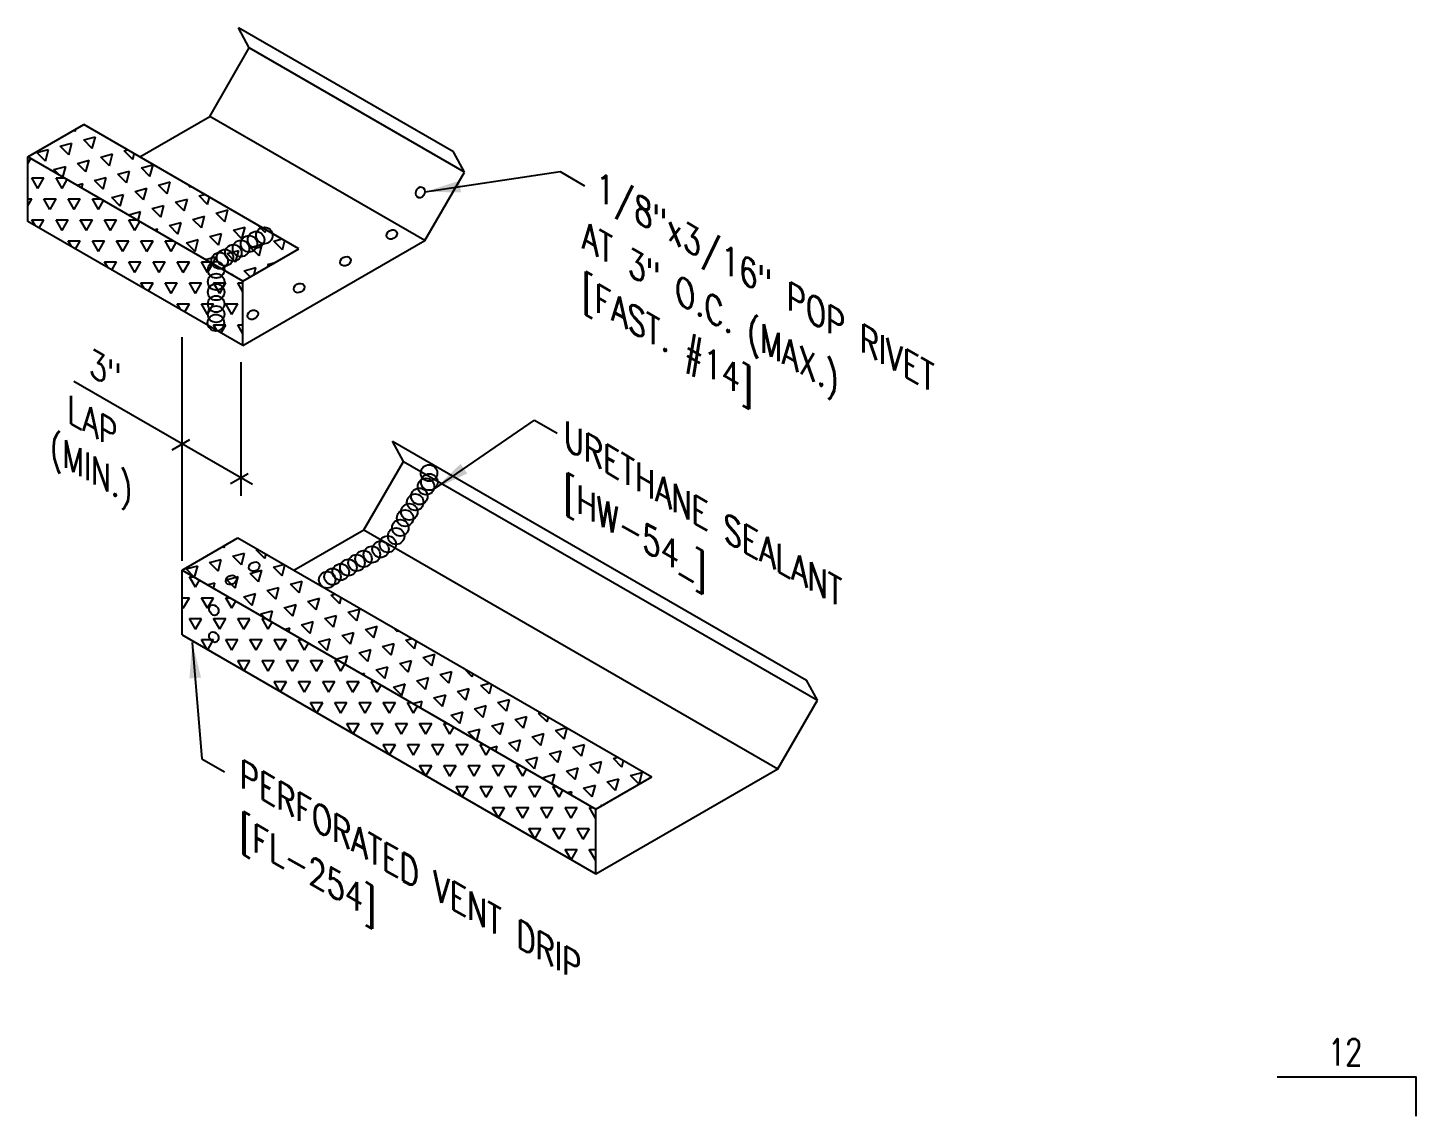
# Model space of a CAD drawing. Extents: x 0.4 to 44.2, y 9.8 to 50.6.
# Drawn here: x 20.97 to 40.43, y 35.38 to 50.65 of the extents above; entities that cross this region are included whole.
import ezdxf
from ezdxf.enums import TextEntityAlignment as Align

# ---------------------------------------------------------------- set-up
doc = ezdxf.new("R2010")
doc.units = 0
doc.header["$LTSCALE"] = 4
doc.header["$MEASUREMENT"] = 0
for name, color, linetype in [('DIM', 2, 'CONTINUOUS'), ('FASTENER', 9, 'CONTINUOUS'), ('HDWE', 7, 'CONTINUOUS'), ('MARK', 1, 'CONTINUOUS'), ('TAPE', 8, 'CONTINUOUS'), ('TEXT', 2, 'CONTINUOUS'), ('TRIM', 6, 'CONTINUOUS'), ('TRIM-S', 6, 'CONTINUOUS')]:
    doc.layers.add(name, color=color, linetype=linetype)
doc.styles.add('ROMANS', font='romans.shx', dxfattribs={"width": 0.75, "height": 0.5})
doc.styles.add('TEXT1', font='ROMANS.shx', dxfattribs={"width": 0.75, "height": 0.375})
doc.dimstyles.new('DETAIL$7', dxfattribs={"dimscale": 4, "dimtxt": 0.09375, "dimasz": 0.125, "dimexe": 0.0625, "dimexo": 0.125, "dimgap": 0.0625, "dimtad": 1, "dimdec": 4, "dimzin": 3, "dimdsep": 46, "dimlunit": 4, "dimtxsty": 'TEXT1', "dimblk": 'ARCHTICK', "dimcen": 0.0625, "dimclrd": 7, "dimclre": 7, "dimclrt": 2, "dimadec": 0, "dimazin": 0, "dimtfac": 1, "dimtdec": 4, "dimtmove": 0, "dimatfit": 3, "dimfxl": 0, "dimfrac": 2, "dimtolj": 1, "dimtzin": 3, "dimarcsym": 0})
pattern_1 = [(75, (-16.11098, 18.66303), (-0.2403385, 0.2403385), [0.169945, -0.169945]), (135, (-16.11098, 18.66303), (-0.3283084, -0.08797), [0.169945, -0.169945]), (15, (-16.23115, 18.7832), (0.08797, 0.3283084), [0.169945, -0.169945])]
pattern_2 = [(60, (-16.11098, 18.66303), (-0.169945, 0.2943533), [0.169945, -0.169945]), (120, (-16.11098, 18.66303), (-0.3398899, 2e-10), [0.169945, -0.169945]), (0, (-16.19595, 18.8102), (0.169945, 0.2943533), [0.169945, -0.169945])]

# ---------------------------------------------------------------- blocks, each defined once
blk = doc.blocks.new('slopr1')
at = {"layer": 'MARK', "color": 6}
blk.add_lwpolyline([(0, 0), (0, 0.1368), (-0.4871, 0.1368)], dxfattribs=at)
at = {"layer": 'MARK', "color": 2, "style": 'TEXT1', "width": 0.75}
blk.add_text('12', height=0.09375, dxfattribs=at).set_placement((-0.3095, 0.1779))
blk.add_attdef('SLOPR1', (0.0415, 0.0243), '', height=0.0938, dxfattribs=at)

msp = doc.modelspace()

# ---------------------------------------------------------------- hatches: boundary and pattern name
at = {"layer": 'TAPE'}
h = msp.add_hatch(dxfattribs=at)
h.set_pattern_fill('TRIANG', color=256, scale=0.906373, angle=15, style=0)
h.set_pattern_definition(pattern_1)
h.paths.add_polyline_path([(21.75036, 49.29022), (20.96541, 48.83704), (23.98338, 47.09462), (24.76832, 47.5478)])
h = msp.add_hatch(dxfattribs=at)
h.set_pattern_fill('TRIANG', color=256, scale=0.906373, style=0)
h.set_pattern_definition(pattern_2)
h.paths.add_polyline_path([(20.96541, 48.83704), (20.96541, 47.93066), (23.98338, 46.18824), (23.98338, 47.09462)])
h = msp.add_hatch(dxfattribs=at)
h.set_pattern_fill('TRIANG', color=256, scale=0.906373, angle=15, style=0)
h.set_pattern_definition(pattern_1)
h.paths.add_polyline_path([(23.91301, 43.4905), (23.12807, 43.03732), (28.93232, 39.68623), (29.71726, 40.13942)])
h = msp.add_hatch(dxfattribs=at)
h.set_pattern_fill('TRIANG', color=256, scale=0.906373, style=0)
h.set_pattern_definition(pattern_2)
h.paths.add_polyline_path([(23.12807, 43.03732), (23.12807, 42.13095), (28.93232, 38.77986), (28.93232, 39.68623)])

# ---------------------------------------------------------------- linework, layer by layer
at = {"layer": 'DIM', "color": 7}
for p, q in [((23.12807, 43.17001), (23.12807, 46.3058)), ((23.95115, 45.95422), (23.95115, 44.08063)), ((24.11437, 44.24187), (21.61232, 45.68643)), ((23.232, 44.8664), (22.98509, 44.72384)), ((24.05613, 44.39059), (23.80922, 44.24803))]:
    msp.add_line(p, q, dxfattribs=at)
at = {"layer": 'FASTENER'}
for centre, major_axis in [((26.47069, 48.33707), (0.02202, 0.07545)), ((26.06987, 47.74694), (0.06807, 0.0393)), ((25.41989, 47.37167), (0.06807, 0.0393)), ((24.7699, 46.9964), (0.06807, 0.0393)), ((24.11991, 46.62113), (0.06807, 0.0393)), ((24.14066, 43.0889), (0.06807, 0.0393)), ((23.81567, 42.90126), (0.06807, 0.0393)), ((23.57504, 42.47988), (-0.0393, 0.06807)), ((23.57504, 42.10135), (-0.0393, 0.06807))]:
    msp.add_ellipse(centre, major_axis=major_axis, ratio=0.78216079, dxfattribs=at)
at = {"layer": 'HDWE', "color": 9}
for centre in [(24.06822, 47.61668), (24.1668, 47.6736), (24.28306, 47.7337), (23.7315, 47.42228), (23.84701, 47.48897), (23.9544, 47.55097), (23.60691, 47.25245), (23.65697, 47.37925), (23.60691, 47.08308), (23.60691, 46.93952), (23.60691, 46.77289), (23.60691, 46.62934), (23.6029, 46.50913), (26.5925, 44.40094), (26.59737, 44.27456), (26.54874, 44.21137), (26.39799, 43.99264), (26.45634, 44.07527), (26.25697, 43.76904), (26.31532, 43.85654), (26.13053, 43.51628), (26.18889, 43.63294), (25.9117, 43.33157), (26.01382, 43.40449), (25.5753, 43.14164), (25.67388, 43.19856), (25.79013, 43.25866), (25.23858, 42.94724), (25.35409, 43.01392), (25.46148, 43.07593), (25.16405, 42.90421)]:
    msp.add_circle(centre, 0.11578, dxfattribs=at)
at = {"layer": 'TRIM'}
for p, q in [((24.07151, 50.36487), (23.9189, 50.64665)), ((23.51648, 49.40352), (24.07151, 50.36487)), ((20.96541, 48.83704), (21.75036, 49.29022)), ((24.76832, 47.5478), (21.75036, 49.29022)), ((22.5353, 48.83704), (23.51648, 49.40352)), ((27.08948, 48.62245), (26.93686, 48.90423)), ((23.98338, 47.09462), (20.96541, 48.83704)), ((20.96541, 47.93066), (20.96541, 48.83704)), ((26.53444, 47.6611), (27.08948, 48.62245)), ((23.98338, 46.18824), (20.96541, 47.93066)), ((23.98338, 46.18824), (26.53444, 47.6611)), ((23.98338, 47.09462), (24.76832, 47.5478)), ((23.98338, 46.18824), (23.98338, 47.09462)), ((26.23417, 44.56516), (26.08155, 44.84693)), ((25.67913, 43.6038), (26.23417, 44.56516)), ((23.12807, 43.03732), (23.91301, 43.4905)), ((23.91301, 43.4905), (29.71726, 40.13942)), ((24.69795, 43.03732), (25.67913, 43.6038)), ((23.12807, 43.03732), (28.93232, 39.68623)), ((23.12807, 42.13095), (23.12807, 43.03732)), ((23.12807, 42.13095), (28.93232, 38.77986)), ((32.03842, 41.21407), (31.8858, 41.49585)), ((31.48338, 40.25272), (32.03842, 41.21407)), ((28.93232, 38.77986), (31.48338, 40.25272)), ((28.93232, 39.68623), (29.71726, 40.13942)), ((28.93232, 38.77986), (28.93232, 39.68623))]:
    msp.add_line(p, q, dxfattribs=at)
at = {"layer": 'TRIM-S'}
for p, q in [((26.93686, 48.90423), (23.9189, 50.64665)), ((27.08948, 48.62245), (24.07151, 50.36487)), ((26.53444, 47.6611), (23.51648, 49.40352)), ((26.08155, 44.84693), (31.8858, 41.49585)), ((26.23417, 44.56516), (32.03842, 41.21407)), ((25.67913, 43.6038), (31.48338, 40.25272))]:
    msp.add_line(p, q, dxfattribs=at)

# ---------------------------------------------------------------- block references
at = {"layer": 'MARK', "xscale": 4, "yscale": 4, "zscale": 4}
msp.add_blockref('slopr1', (40.43447, 35.37979), dxfattribs=at)

# ---------------------------------------------------------------- texts
at = {"layer": 'TEXT', "style": 'ROMANS', "oblique": 330}
for s, height, p in [('1/8"x3/16" POP RIVET', 0.3449189, (28.93299, 48.25532)), ('AT 3" O.C. (MAX.)', 0.3449189, (28.73749, 47.55997)), ('[FAST. #14]', 0.3449189, (28.73749, 46.78335)), ('3"', 0.338437, (21.8245, 45.77897)), ('LAP', 0.338437, (21.51722, 45.12266)), ('URETHANE SEALANT', 0.3449189, (28.48249, 44.75491)), ('[HW-54_]', 0.344919, (28.48249, 43.96017)), ('PERFORATED VENT DRIP', 0.3449189, (23.93957, 40.00581)), ('[FL-254]', 0.344919, (23.93957, 39.21107))]:
    msp.add_text(s, height=height, rotation=330, dxfattribs=at).set_placement(p)
at = {"layer": 'TEXT', "color": 2, "linetype": 'ByBlock', "style": 'ROMANS', "oblique": 330}
msp.add_text('(MIN.)', height=0.338437, rotation=330, dxfattribs=at).set_placement((21.93632, 44.41719), align=Align.MIDDLE_CENTER)

# ---------------------------------------------------------------- leaders
at = {"layer": 'TEXT'}
for points in [[(26.53363, 48.34432), (28.42996, 48.63194), (28.76983, 48.42811)], [(26.66858, 44.17907), (28.07049, 45.14135), (28.38771, 44.96016)], [(23.27275, 42.0249), (23.40683, 40.39225), (23.72404, 40.21106)]]:
    msp.add_leader(points, dimstyle='DETAIL$7', dxfattribs=at)

doc.saveas('drawing.dxf')
